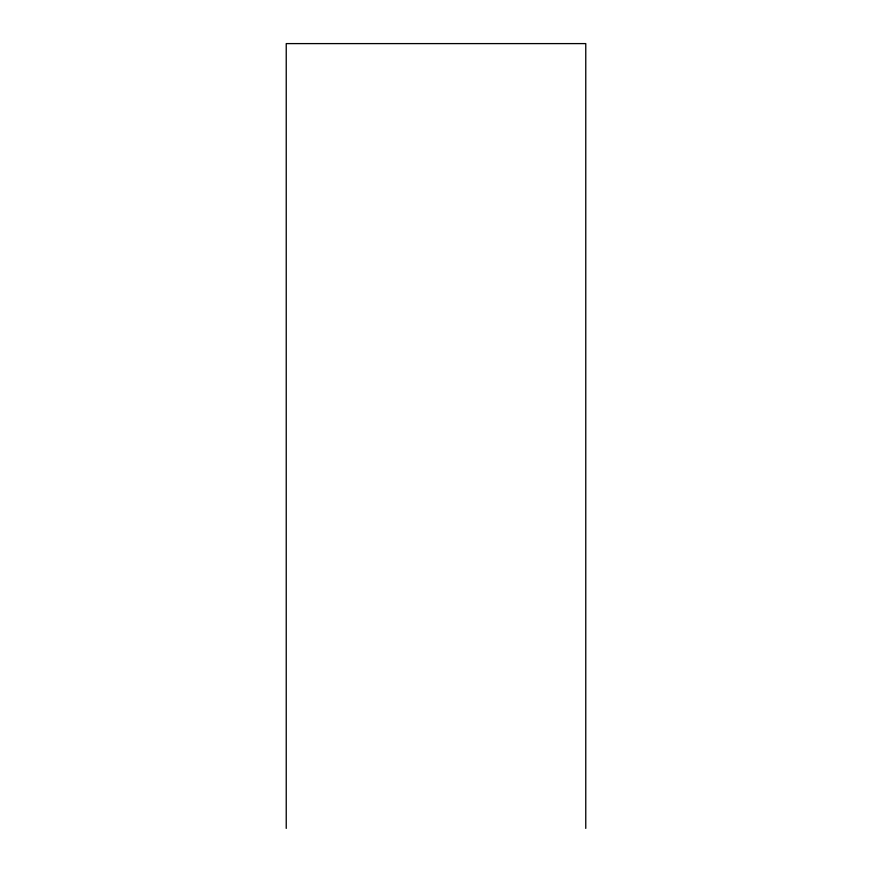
<?xml version="1.0" encoding="UTF-8"?>
<svg xmlns="http://www.w3.org/2000/svg" width="872" height="872" viewBox="0 0 872 872"><rect width="100%" height="100%" fill="white"/><g stroke="black" fill="none" stroke-linecap="round" stroke-linejoin="round"><path stroke-width="1.31" d="M585.766 828.4L585.766 43.6L286.234 43.6L286.234 828.4"/></g></svg>
